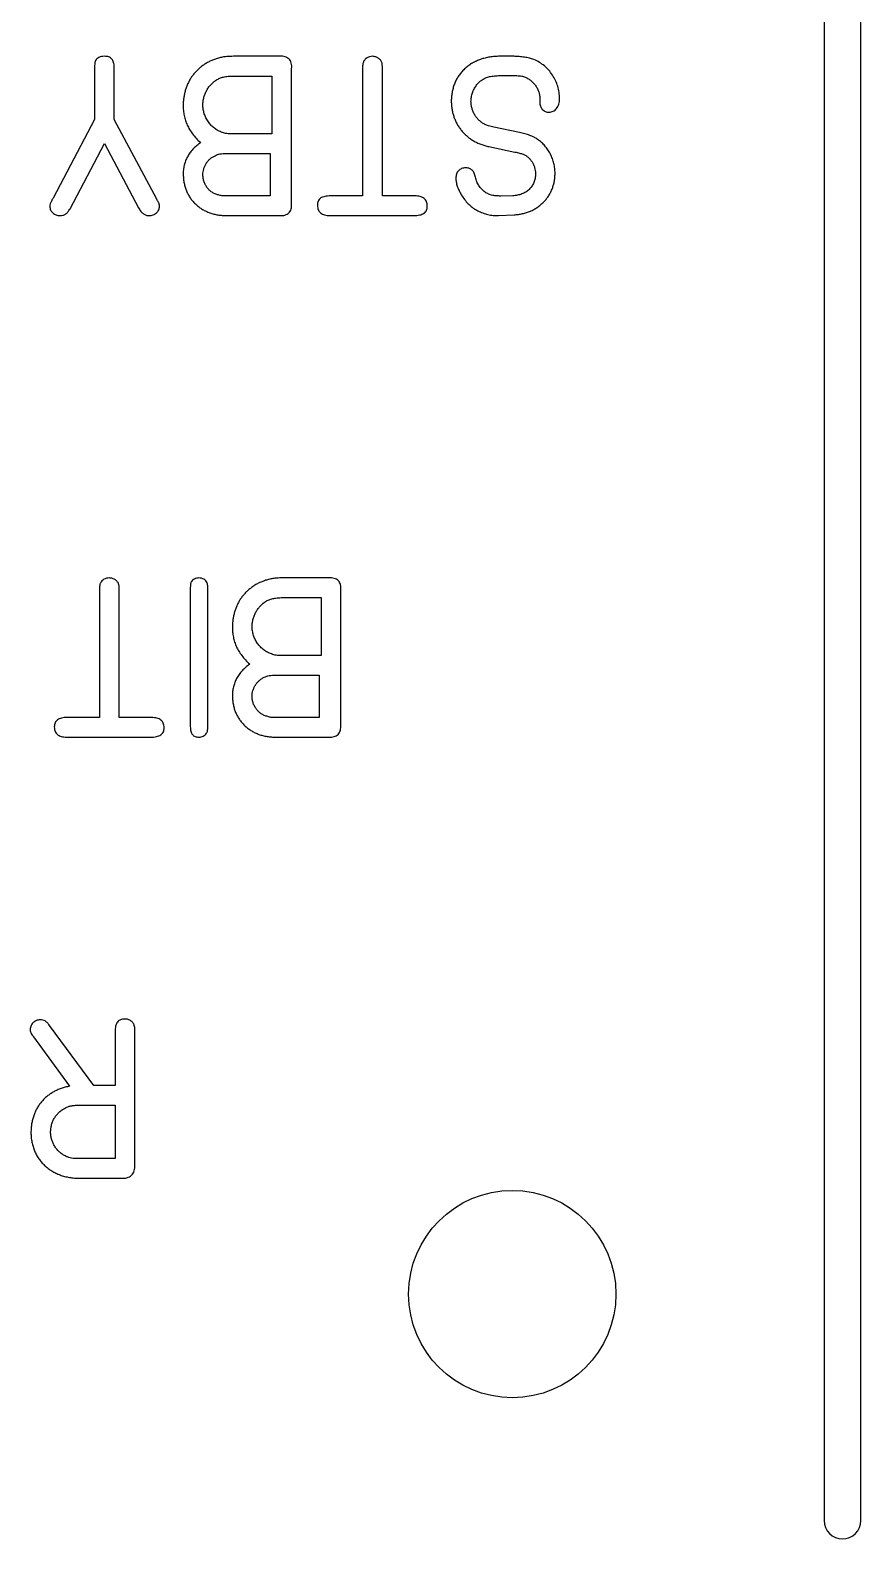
# Model space of a CAD drawing. Header units: inches. Extents: x -2.21 to 2.21, y -8.03 to -0.48.
# Drawn here: x -0.904 to -0.225, y -5.5 to -4.267 of the extents above; entities that cross this region are included whole.
import ezdxf

# ---------------------------------------------------------------- set-up
doc = ezdxf.new("R2010")
doc.units = ezdxf.units.IN
doc.header["$MEASUREMENT"] = 0

msp = doc.modelspace()

# ---------------------------------------------------------------- linework, layer by layer
at = {"color": 1, "linetype": 'Continuous', "lineweight": 25}
for p, q in [((-0.2252, -5.485), (-0.2252, -3.8627)), ((-0.2552, -3.8927), (-0.2552, -5.485)), ((-0.7005, -4.2885), (-0.7366, -4.2885)), ((-0.5086, -4.2885), (-0.5213, -4.2885)), ((-0.8513, -4.2982), (-0.8513, -4.3401)), ((-0.8352, -4.3401), (-0.8352, -4.2976)), ((-0.6903, -4.4088), (-0.6903, -4.2988)), ((-0.6323, -4.2984), (-0.6323, -4.4026)), ((-0.6162, -4.4026), (-0.6162, -4.2994)), ((-0.7364, -4.3046), (-0.7065, -4.3046)), ((-0.7065, -4.3046), (-0.7065, -4.3519)), ((-0.5205, -4.3042), (-0.5088, -4.3042)), ((-0.4876, -4.3244), (-0.4876, -4.3259)), ((-0.8513, -4.3401), (-0.8851, -4.4044)), ((-0.8004, -4.4052), (-0.8352, -4.3401)), ((-0.7065, -4.3519), (-0.7382, -4.3519)), ((-0.5041, -4.3508), (-0.5251, -4.3463)), ((-0.8714, -4.4131), (-0.8432, -4.3598)), ((-0.8432, -4.3598), (-0.8153, -4.4123)), ((-0.5291, -4.3623), (-0.508, -4.3667)), ((-0.7429, -4.3679), (-0.7079, -4.3679)), ((-0.7079, -4.3679), (-0.7079, -4.4026)), ((-0.8851, -4.4044), (-0.8855, -4.405)), ((-0.8001, -4.406), (-0.8004, -4.4052)), ((-0.7079, -4.4026), (-0.7425, -4.4026)), ((-0.6323, -4.4026), (-0.6585, -4.4026)), ((-0.5898, -4.4026), (-0.6162, -4.4026)), ((-0.5194, -4.4027), (-0.5204, -4.4027)), ((-0.5097, -4.4025), (-0.5194, -4.4027)), ((-0.7443, -4.4186), (-0.7003, -4.4186)), ((-0.6591, -4.4186), (-0.5908, -4.4186)), ((-0.5224, -4.4186), (-0.5212, -4.4186)), ((-0.5212, -4.4186), (-0.5086, -4.418)), ((-0.6603, -4.7148), (-0.6964, -4.7148)), ((-0.8473, -4.7247), (-0.8473, -4.8288)), ((-0.8312, -4.8288), (-0.8312, -4.7256)), ((-0.7731, -4.7237), (-0.7731, -4.8361)), ((-0.7588, -4.8356), (-0.7588, -4.7237)), ((-0.6962, -4.7308), (-0.6663, -4.7308)), ((-0.6663, -4.7308), (-0.6663, -4.7781)), ((-0.6501, -4.835), (-0.6501, -4.725)), ((-0.6663, -4.7781), (-0.698, -4.7781)), ((-0.7027, -4.7942), (-0.6677, -4.7942)), ((-0.6677, -4.7942), (-0.6677, -4.8288)), ((-0.8473, -4.8288), (-0.8735, -4.8288)), ((-0.8048, -4.8288), (-0.8312, -4.8288)), ((-0.6677, -4.8288), (-0.7023, -4.8288)), ((-0.8741, -4.8449), (-0.8058, -4.8449)), ((-0.7041, -4.8449), (-0.6601, -4.8449)), ((-0.9011, -5.0899), (-0.8718, -5.1301)), ((-0.8519, -5.1296), (-0.8882, -5.0804)), ((-0.8346, -5.0858), (-0.8346, -5.1296)), ((-0.8185, -5.1941), (-0.8185, -5.0866)), ((-0.8346, -5.1296), (-0.8519, -5.1296)), ((-0.8626, -5.1456), (-0.8346, -5.1456)), ((-0.8346, -5.1456), (-0.8346, -5.1893)), ((-0.8346, -5.1893), (-0.864, -5.1893)), ((-0.8634, -5.2054), (-0.8303, -5.2054))]:
    msp.add_line(p, q, dxfattribs=at)
msp.add_circle((-0.51, -5.3), 0.0847, dxfattribs=at)
msp.add_arc((-0.2402, -5.485), 0.015, 180, 360, dxfattribs=at)
for points, knots in [([(-0.8434, -4.2885), (-0.8442, -4.2885), (-0.8457, -4.2886), (-0.8477, -4.2893), (-0.8495, -4.2904), (-0.8502, -4.2914), (-0.8505, -4.2919)], [0, 0, 0, 0, 0.276767, 0.542926, 0.783923, 1, 1, 1, 1]), ([(-0.8352, -4.2976), (-0.8353, -4.2969), (-0.8353, -4.2955), (-0.8357, -4.2936), (-0.8363, -4.292), (-0.8372, -4.2907), (-0.8384, -4.2896), (-0.8398, -4.2889), (-0.8415, -4.2885), (-0.8427, -4.2885), (-0.8434, -4.2885)], [0, 0, 0, 0, 0.153424, 0.290884, 0.413585, 0.524476, 0.631217, 0.743482, 0.863306, 1, 1, 1, 1]), ([(-0.7366, -4.2885), (-0.7375, -4.2885), (-0.7391, -4.2885), (-0.7413, -4.2886), (-0.7433, -4.2887), (-0.7457, -4.2889), (-0.7485, -4.2895), (-0.7507, -4.2901), (-0.7519, -4.2905)], [0, 0, 0, 0, 0.163341, 0.308003, 0.438296, 0.552322, 0.769922, 1, 1, 1, 1]), ([(-0.6903, -4.2988), (-0.6903, -4.2979), (-0.6902, -4.2963), (-0.6905, -4.2941), (-0.6912, -4.2922), (-0.6923, -4.2907), (-0.6938, -4.2896), (-0.6957, -4.2888), (-0.698, -4.2884), (-0.6996, -4.2885), (-0.7005, -4.2885)], [0, 0, 0, 0, 0.1475828, 0.2773776, 0.3903832, 0.4963091, 0.6032137, 0.7183534, 0.8486889, 1, 1, 1, 1]), ([(-0.6242, -4.2885), (-0.625, -4.2886), (-0.6265, -4.2887), (-0.6286, -4.2895), (-0.6303, -4.2909), (-0.6311, -4.2921), (-0.6315, -4.2927)], [0, 0, 0, 0, 0.2719151, 0.5139004, 0.7515035, 1, 1, 1, 1]), ([(-0.6164, -4.2941), (-0.6165, -4.2937), (-0.6168, -4.2929), (-0.6174, -4.2919), (-0.6182, -4.2909), (-0.6196, -4.2899), (-0.6216, -4.2888), (-0.6233, -4.2886), (-0.6242, -4.2885)], [0, 0, 0, 0, 0.120094, 0.238507, 0.357556, 0.48472, 0.738153, 1, 1, 1, 1]), ([(-0.5213, -4.2885), (-0.5227, -4.2886), (-0.5254, -4.2887), (-0.5294, -4.2892), (-0.5332, -4.2901), (-0.5368, -4.2912), (-0.5402, -4.2927), (-0.5434, -4.2944), (-0.5463, -4.2965), (-0.5491, -4.2988), (-0.5515, -4.3014), (-0.5537, -4.3042), (-0.5556, -4.3072), (-0.5571, -4.3104), (-0.5583, -4.3138), (-0.5591, -4.3174), (-0.5597, -4.3212), (-0.5598, -4.3238), (-0.5599, -4.3252)], [0, 0, 0, 0, 0.0706044, 0.1381882, 0.2029538, 0.2657505, 0.3274398, 0.3880217, 0.4481081, 0.5087515, 0.5692272, 0.6281379, 0.6872035, 0.7460625, 0.806456, 0.8685554, 0.9329138, 1, 1, 1, 1]), ([(-0.4923, -4.2911), (-0.4936, -4.2907), (-0.4961, -4.2899), (-0.5001, -4.2892), (-0.5043, -4.2887), (-0.5072, -4.2886), (-0.5086, -4.2885)], [0, 0, 0, 0, 0.229739, 0.479189, 0.739516, 1, 1, 1, 1]), ([(-0.8505, -4.2919), (-0.8507, -4.2923), (-0.851, -4.293), (-0.8512, -4.2943), (-0.8513, -4.2961), (-0.8513, -4.2975), (-0.8513, -4.2982)], [0, 0, 0, 0, 0.172559, 0.37017, 0.630369, 1, 1, 1, 1]), ([(-0.7519, -4.2905), (-0.7529, -4.2908), (-0.7549, -4.2915), (-0.7578, -4.2929), (-0.7605, -4.2944), (-0.763, -4.2961), (-0.7654, -4.2979), (-0.7676, -4.3), (-0.7697, -4.3023), (-0.7716, -4.3047), (-0.7733, -4.3072), (-0.7747, -4.3099), (-0.776, -4.3128), (-0.777, -4.3157), (-0.7778, -4.3187), (-0.7784, -4.3218), (-0.7788, -4.325), (-0.7789, -4.3272), (-0.7789, -4.3283)], [0, 0, 0, 0, 0.064828, 0.127812, 0.190044, 0.25143, 0.312055, 0.372684, 0.433344, 0.495213, 0.557072, 0.618533, 0.680016, 0.741937, 0.804304, 0.867858, 0.932974, 1, 1, 1, 1]), ([(-0.6315, -4.2927), (-0.6316, -4.293), (-0.6319, -4.2937), (-0.6322, -4.2949), (-0.6323, -4.2965), (-0.6323, -4.2977), (-0.6323, -4.2984)], [0, 0, 0, 0, 0.1807637, 0.3698303, 0.622332, 1, 1, 1, 1]), ([(-0.6162, -4.2994), (-0.6162, -4.2987), (-0.6162, -4.2976), (-0.6162, -4.2961), (-0.6163, -4.295), (-0.6164, -4.2944), (-0.6164, -4.2941)], [0, 0, 0, 0, 0.398255, 0.647892, 0.828751, 1, 1, 1, 1]), ([(-0.4714, -4.323), (-0.4715, -4.3213), (-0.4717, -4.3179), (-0.4728, -4.3129), (-0.4746, -4.3082), (-0.4771, -4.3038), (-0.4802, -4.2997), (-0.4837, -4.2962), (-0.4878, -4.2933), (-0.4908, -4.2918), (-0.4923, -4.2911)], [0, 0, 0, 0, 0.12788, 0.252067, 0.376651, 0.502685, 0.628173, 0.751968, 0.8744, 1, 1, 1, 1]), ([(-0.7628, -4.3281), (-0.7628, -4.3271), (-0.7627, -4.325), (-0.762, -4.3219), (-0.761, -4.319), (-0.7597, -4.3162), (-0.758, -4.3135), (-0.7559, -4.3112), (-0.7537, -4.3091), (-0.752, -4.308), (-0.7511, -4.3074)], [0, 0, 0, 0, 0.126611, 0.252005, 0.375768, 0.502461, 0.628376, 0.75264, 0.875014, 1, 1, 1, 1]), ([(-0.7511, -4.3074), (-0.7502, -4.3069), (-0.7483, -4.306), (-0.7456, -4.3053), (-0.7432, -4.3049), (-0.7412, -4.3047), (-0.7389, -4.3046), (-0.7373, -4.3046), (-0.7364, -4.3046)], [0, 0, 0, 0, 0.207036, 0.424632, 0.544072, 0.681385, 0.831472, 1, 1, 1, 1]), ([(-0.5438, -4.3253), (-0.5437, -4.3242), (-0.5436, -4.3218), (-0.5427, -4.3184), (-0.5413, -4.3152), (-0.5395, -4.3123), (-0.5373, -4.3097), (-0.5347, -4.3076), (-0.5318, -4.306), (-0.5297, -4.3054), (-0.5286, -4.305)], [0, 0, 0, 0, 0.131497, 0.258747, 0.384388, 0.511803, 0.637684, 0.75954, 0.878109, 1, 1, 1, 1]), ([(-0.5286, -4.305), (-0.528, -4.3049), (-0.5267, -4.3047), (-0.5246, -4.3045), (-0.5225, -4.3043), (-0.5211, -4.3043), (-0.5205, -4.3042)], [0, 0, 0, 0, 0.216083, 0.493079, 0.776246, 1, 1, 1, 1]), ([(-0.5088, -4.3042), (-0.508, -4.3042), (-0.5064, -4.3043), (-0.5043, -4.3044), (-0.5024, -4.3046), (-0.5013, -4.3049), (-0.5008, -4.305)], [0, 0, 0, 0, 0.302265, 0.570256, 0.801146, 1, 1, 1, 1]), ([(-0.5008, -4.305), (-0.4999, -4.3054), (-0.4981, -4.3061), (-0.4956, -4.3076), (-0.4933, -4.3095), (-0.4914, -4.3118), (-0.4897, -4.3143), (-0.4885, -4.317), (-0.4877, -4.3198), (-0.4875, -4.3217), (-0.4874, -4.3226)], [0, 0, 0, 0, 0.123908, 0.246826, 0.372594, 0.502558, 0.632404, 0.757126, 0.878614, 1, 1, 1, 1]), ([(-0.5599, -4.3252), (-0.5598, -4.3263), (-0.5597, -4.3286), (-0.5593, -4.3319), (-0.5586, -4.3351), (-0.5577, -4.3382), (-0.5565, -4.3412), (-0.5551, -4.344), (-0.5534, -4.3467), (-0.5515, -4.3493), (-0.5493, -4.3516), (-0.547, -4.3538), (-0.5445, -4.3558), (-0.5418, -4.3575), (-0.5389, -4.3591), (-0.5358, -4.3604), (-0.5325, -4.3615), (-0.5303, -4.3621), (-0.5291, -4.3623)], [0, 0, 0, 0, 0.065996, 0.130264, 0.19268, 0.253539, 0.314139, 0.374546, 0.435255, 0.496201, 0.557405, 0.618181, 0.679026, 0.740771, 0.803128, 0.866766, 0.932376, 1, 1, 1, 1]), ([(-0.5325, -4.3441), (-0.5333, -4.3437), (-0.535, -4.3427), (-0.5371, -4.3409), (-0.5391, -4.3388), (-0.5407, -4.3365), (-0.542, -4.3339), (-0.543, -4.3311), (-0.5436, -4.3283), (-0.5437, -4.3263), (-0.5438, -4.3253)], [0, 0, 0, 0, 0.122601, 0.24406, 0.366809, 0.493107, 0.620218, 0.74594, 0.871662, 1, 1, 1, 1]), ([(-0.4874, -4.3226), (-0.4875, -4.3228), (-0.4875, -4.3234), (-0.4876, -4.324), (-0.4876, -4.3244)], [0, 0, 0, 0, 0.320649, 1, 1, 1, 1]), ([(-0.4876, -4.3259), (-0.4876, -4.3265), (-0.4875, -4.3276), (-0.4871, -4.3292), (-0.4865, -4.3306), (-0.4855, -4.3319), (-0.4844, -4.3328), (-0.4831, -4.3336), (-0.4816, -4.3341), (-0.4806, -4.3341), (-0.4801, -4.3342)], [0, 0, 0, 0, 0.139958, 0.26675, 0.392807, 0.516004, 0.636808, 0.754931, 0.874251, 1, 1, 1, 1]), ([(-0.4801, -4.3342), (-0.4795, -4.3341), (-0.4782, -4.334), (-0.4765, -4.3334), (-0.475, -4.3325), (-0.4737, -4.3311), (-0.4727, -4.3294), (-0.4719, -4.3275), (-0.4715, -4.3254), (-0.4714, -4.3238), (-0.4714, -4.323)], [0, 0, 0, 0, 0.118909, 0.232606, 0.342759, 0.45914, 0.581235, 0.710433, 0.847594, 1, 1, 1, 1]), ([(-0.7789, -4.3283), (-0.7789, -4.3298), (-0.7788, -4.3327), (-0.7782, -4.3369), (-0.7772, -4.3409), (-0.7757, -4.3447), (-0.7737, -4.3484), (-0.7712, -4.352), (-0.7682, -4.3556), (-0.766, -4.3579), (-0.7648, -4.3591)], [0, 0, 0, 0, 0.1265244, 0.2477897, 0.3657296, 0.4814658, 0.5989342, 0.7243663, 0.8572932, 1, 1, 1, 1]), ([(-0.747, -4.3507), (-0.7482, -4.3503), (-0.7504, -4.3494), (-0.7534, -4.3473), (-0.7562, -4.345), (-0.7584, -4.3421), (-0.7604, -4.3389), (-0.7617, -4.3355), (-0.7627, -4.3319), (-0.7628, -4.3294), (-0.7628, -4.3281)], [0, 0, 0, 0, 0.124076, 0.246154, 0.368552, 0.494871, 0.622164, 0.74691, 0.872152, 1, 1, 1, 1]), ([(-0.7382, -4.3519), (-0.7392, -4.3519), (-0.7408, -4.3519), (-0.7432, -4.3517), (-0.7452, -4.3514), (-0.7464, -4.3509), (-0.747, -4.3507)], [0, 0, 0, 0, 0.321599, 0.565274, 0.777508, 1, 1, 1, 1]), ([(-0.5251, -4.3463), (-0.5259, -4.3461), (-0.5273, -4.3459), (-0.5293, -4.3453), (-0.531, -4.3448), (-0.532, -4.3443), (-0.5325, -4.3441)], [0, 0, 0, 0, 0.3044445, 0.5703933, 0.8011565, 1, 1, 1, 1]), ([(-0.4893, -4.3564), (-0.4903, -4.3558), (-0.4923, -4.3545), (-0.4958, -4.353), (-0.4998, -4.3517), (-0.5026, -4.3511), (-0.5041, -4.3508)], [0, 0, 0, 0, 0.215334, 0.452248, 0.712242, 1, 1, 1, 1]), ([(-0.7648, -4.3591), (-0.7659, -4.3599), (-0.7681, -4.3616), (-0.7711, -4.3644), (-0.7735, -4.3674), (-0.7755, -4.3706), (-0.7771, -4.374), (-0.7782, -4.3776), (-0.7788, -4.3814), (-0.7789, -4.384), (-0.7789, -4.3854)], [0, 0, 0, 0, 0.135811, 0.265483, 0.389379, 0.51051, 0.62995, 0.749404, 0.87281, 1, 1, 1, 1]), ([(-0.475, -4.3842), (-0.4751, -4.3828), (-0.4752, -4.3801), (-0.4759, -4.376), (-0.4772, -4.3721), (-0.4788, -4.3683), (-0.4809, -4.3648), (-0.4834, -4.3616), (-0.4861, -4.3587), (-0.4883, -4.3572), (-0.4893, -4.3564)], [0, 0, 0, 0, 0.127451, 0.254033, 0.379918, 0.507431, 0.633941, 0.756921, 0.878241, 1, 1, 1, 1]), ([(-0.7628, -4.3854), (-0.7628, -4.3845), (-0.7627, -4.3829), (-0.7622, -4.3805), (-0.7613, -4.3782), (-0.7602, -4.3761), (-0.7588, -4.3741), (-0.757, -4.3723), (-0.7551, -4.3708), (-0.7536, -4.3701), (-0.7529, -4.3697)], [0, 0, 0, 0, 0.127242, 0.25258, 0.374484, 0.499056, 0.623995, 0.747426, 0.872065, 1, 1, 1, 1]), ([(-0.7529, -4.3697), (-0.7522, -4.3694), (-0.751, -4.3687), (-0.7487, -4.3682), (-0.746, -4.368), (-0.744, -4.368), (-0.7429, -4.3679)], [0, 0, 0, 0, 0.205295, 0.418341, 0.673958, 1, 1, 1, 1]), ([(-0.508, -4.3667), (-0.5073, -4.3668), (-0.506, -4.3671), (-0.5041, -4.3675), (-0.5026, -4.368), (-0.5016, -4.3683), (-0.5012, -4.3685)], [0, 0, 0, 0, 0.300763, 0.571801, 0.80118, 1, 1, 1, 1]), ([(-0.5012, -4.3685), (-0.5004, -4.3688), (-0.499, -4.3695), (-0.497, -4.371), (-0.4953, -4.3728), (-0.4938, -4.3748), (-0.4926, -4.377), (-0.4917, -4.3794), (-0.4912, -4.3819), (-0.4911, -4.3837), (-0.4911, -4.3846)], [0, 0, 0, 0, 0.122761, 0.242376, 0.363774, 0.488756, 0.614663, 0.740663, 0.867354, 1, 1, 1, 1]), ([(-0.7789, -4.3854), (-0.7788, -4.3865), (-0.7787, -4.3888), (-0.7782, -4.3922), (-0.7774, -4.3954), (-0.7763, -4.3985), (-0.7749, -4.4014), (-0.7733, -4.4041), (-0.7713, -4.4067), (-0.769, -4.4091), (-0.7666, -4.4113), (-0.7639, -4.4132), (-0.761, -4.4148), (-0.758, -4.4161), (-0.7548, -4.4172), (-0.7515, -4.418), (-0.7479, -4.4185), (-0.7455, -4.4186), (-0.7443, -4.4186)], [0, 0, 0, 0, 0.065669, 0.129274, 0.190799, 0.251483, 0.311286, 0.370836, 0.43077, 0.492458, 0.554255, 0.61526, 0.676091, 0.738068, 0.800405, 0.864498, 0.931167, 1, 1, 1, 1]), ([(-0.7494, -4.402), (-0.7503, -4.4017), (-0.7522, -4.4013), (-0.7548, -4.4), (-0.7571, -4.3983), (-0.7591, -4.3962), (-0.7607, -4.3938), (-0.7619, -4.3912), (-0.7626, -4.3883), (-0.7628, -4.3864), (-0.7628, -4.3854)], [0, 0, 0, 0, 0.127628, 0.251729, 0.373245, 0.498611, 0.62372, 0.74624, 0.871062, 1, 1, 1, 1]), ([(-0.5482, -4.3797), (-0.5487, -4.3797), (-0.5498, -4.3798), (-0.5514, -4.3802), (-0.5528, -4.381), (-0.554, -4.382), (-0.555, -4.3832), (-0.5556, -4.3847), (-0.5561, -4.3864), (-0.5561, -4.3875), (-0.5562, -4.3881)], [0, 0, 0, 0, 0.13088, 0.253124, 0.37161, 0.491676, 0.612369, 0.734709, 0.86264, 1, 1, 1, 1]), ([(-0.5562, -4.3881), (-0.5561, -4.3891), (-0.556, -4.3913), (-0.555, -4.3947), (-0.5536, -4.3983), (-0.5523, -4.4005), (-0.5517, -4.4017)], [0, 0, 0, 0, 0.212563, 0.459524, 0.724953, 1, 1, 1, 1]), ([(-0.5403, -4.3863), (-0.5405, -4.3858), (-0.5409, -4.3847), (-0.5415, -4.3833), (-0.5423, -4.3821), (-0.5433, -4.3811), (-0.5443, -4.3804), (-0.5455, -4.3799), (-0.5468, -4.3796), (-0.5477, -4.3796), (-0.5482, -4.3797)], [0, 0, 0, 0, 0.154021, 0.293256, 0.417897, 0.536847, 0.646879, 0.75929, 0.876961, 1, 1, 1, 1]), ([(-0.5204, -4.4027), (-0.5217, -4.4026), (-0.5242, -4.4026), (-0.5277, -4.4017), (-0.5309, -4.4005), (-0.5336, -4.3986), (-0.5359, -4.3963), (-0.5379, -4.3934), (-0.5394, -4.3901), (-0.54, -4.3876), (-0.5403, -4.3863)], [0, 0, 0, 0, 0.137472, 0.263661, 0.381625, 0.49621, 0.6108, 0.730945, 0.859432, 1, 1, 1, 1]), ([(-0.4911, -4.3846), (-0.4911, -4.3858), (-0.4913, -4.3882), (-0.4923, -4.3916), (-0.4939, -4.3947), (-0.4962, -4.3973), (-0.4989, -4.3995), (-0.5022, -4.4011), (-0.5058, -4.4021), (-0.5083, -4.4024), (-0.5097, -4.4025)], [0, 0, 0, 0, 0.129639, 0.250847, 0.369368, 0.488786, 0.609364, 0.731798, 0.861119, 1, 1, 1, 1]), ([(-0.5086, -4.418), (-0.5074, -4.4179), (-0.505, -4.4177), (-0.5016, -4.4171), (-0.4983, -4.4162), (-0.4952, -4.4151), (-0.4923, -4.4137), (-0.4896, -4.412), (-0.4869, -4.41), (-0.4846, -4.4078), (-0.4824, -4.4054), (-0.4805, -4.4029), (-0.4789, -4.4001), (-0.4775, -4.3972), (-0.4765, -4.3942), (-0.4756, -4.391), (-0.4752, -4.3877), (-0.4751, -4.3854), (-0.475, -4.3842)], [0, 0, 0, 0, 0.067838, 0.13373, 0.198063, 0.260458, 0.32157, 0.38268, 0.443546, 0.505356, 0.566806, 0.627352, 0.687171, 0.747569, 0.808229, 0.870084, 0.933959, 1, 1, 1, 1]), ([(-0.8865, -4.4068), (-0.8869, -4.4075), (-0.8877, -4.4088), (-0.8878, -4.4104), (-0.8879, -4.4111)], [0, 0, 0, 0, 0.535062, 1, 1, 1, 1]), ([(-0.8879, -4.4111), (-0.8878, -4.4116), (-0.8877, -4.4127), (-0.8873, -4.4141), (-0.8865, -4.4154), (-0.8855, -4.4165), (-0.8842, -4.4174), (-0.8828, -4.4181), (-0.8812, -4.4185), (-0.8801, -4.4186), (-0.8795, -4.4186)], [0, 0, 0, 0, 0.127333, 0.24578, 0.364184, 0.483935, 0.60852, 0.733655, 0.861705, 1, 1, 1, 1]), ([(-0.8855, -4.405), (-0.8858, -4.4054), (-0.8861, -4.4059), (-0.8864, -4.4066), (-0.8865, -4.4068)], [0, 0, 0, 0, 0.678398, 1, 1, 1, 1]), ([(-0.8795, -4.4186), (-0.8787, -4.4186), (-0.8771, -4.4186), (-0.8749, -4.4175), (-0.8729, -4.4156), (-0.872, -4.414), (-0.8714, -4.4131)], [0, 0, 0, 0, 0.227283, 0.45312, 0.704069, 1, 1, 1, 1]), ([(-0.8153, -4.4123), (-0.815, -4.4128), (-0.8145, -4.4138), (-0.8135, -4.4152), (-0.8125, -4.4163), (-0.8114, -4.4172), (-0.8103, -4.4179), (-0.8091, -4.4184), (-0.8079, -4.4187), (-0.8071, -4.4186), (-0.8067, -4.4186)], [0, 0, 0, 0, 0.160579, 0.30525, 0.439462, 0.561463, 0.675669, 0.783113, 0.890237, 1, 1, 1, 1]), ([(-0.8067, -4.4186), (-0.8061, -4.4186), (-0.805, -4.4185), (-0.8035, -4.4181), (-0.802, -4.4174), (-0.8008, -4.4164), (-0.7997, -4.4153), (-0.7989, -4.414), (-0.7984, -4.4125), (-0.7983, -4.4114), (-0.7983, -4.4109)], [0, 0, 0, 0, 0.132806, 0.2604714, 0.3826573, 0.5089602, 0.6326351, 0.7532304, 0.8736177, 1, 1, 1, 1]), ([(-0.7983, -4.4109), (-0.7983, -4.4106), (-0.7983, -4.41), (-0.7985, -4.4092), (-0.7988, -4.4085), (-0.7991, -4.4079), (-0.7995, -4.407), (-0.7999, -4.4063), (-0.8001, -4.406)], [0, 0, 0, 0, 0.185899, 0.344288, 0.441897, 0.582064, 0.772012, 1, 1, 1, 1]), ([(-0.7425, -4.4026), (-0.7433, -4.4026), (-0.7447, -4.4026), (-0.7465, -4.4025), (-0.748, -4.4024), (-0.7489, -4.4021), (-0.7494, -4.402)], [0, 0, 0, 0, 0.342697, 0.592108, 0.793843, 1, 1, 1, 1]), ([(-0.7003, -4.4186), (-0.6995, -4.4186), (-0.6979, -4.4187), (-0.6958, -4.4183), (-0.694, -4.4175), (-0.6925, -4.4165), (-0.6914, -4.415), (-0.6907, -4.4132), (-0.6903, -4.4111), (-0.6903, -4.4096), (-0.6903, -4.4088)], [0, 0, 0, 0, 0.146872, 0.27678, 0.392748, 0.50004, 0.608367, 0.723433, 0.853342, 1, 1, 1, 1]), ([(-0.6585, -4.4026), (-0.6593, -4.4026), (-0.6609, -4.4026), (-0.6631, -4.4029), (-0.665, -4.4035), (-0.6666, -4.4044), (-0.6678, -4.4055), (-0.6687, -4.4069), (-0.6691, -4.4085), (-0.6692, -4.4097), (-0.6692, -4.4103)], [0, 0, 0, 0, 0.167971, 0.315478, 0.443154, 0.558617, 0.664384, 0.768603, 0.877991, 1, 1, 1, 1]), ([(-0.6692, -4.4103), (-0.6692, -4.411), (-0.6691, -4.4122), (-0.6686, -4.4139), (-0.6678, -4.4154), (-0.6667, -4.4166), (-0.6652, -4.4175), (-0.6634, -4.4182), (-0.6613, -4.4186), (-0.6598, -4.4186), (-0.6591, -4.4186)], [0, 0, 0, 0, 0.131132, 0.247224, 0.358152, 0.465143, 0.578981, 0.702243, 0.842783, 1, 1, 1, 1]), ([(-0.5908, -4.4186), (-0.5899, -4.4186), (-0.5882, -4.4186), (-0.5858, -4.4182), (-0.5839, -4.4177), (-0.5822, -4.4169), (-0.5809, -4.4157), (-0.58, -4.4143), (-0.5795, -4.4127), (-0.5795, -4.4115), (-0.5795, -4.4109)], [0, 0, 0, 0, 0.172501, 0.322512, 0.454558, 0.568503, 0.674738, 0.776467, 0.882209, 1, 1, 1, 1]), ([(-0.5795, -4.4109), (-0.5795, -4.4103), (-0.5795, -4.409), (-0.5801, -4.4073), (-0.5809, -4.4058), (-0.5821, -4.4046), (-0.5835, -4.4037), (-0.5854, -4.403), (-0.5875, -4.4026), (-0.589, -4.4026), (-0.5898, -4.4026)], [0, 0, 0, 0, 0.129333, 0.24452, 0.353163, 0.460124, 0.575129, 0.700367, 0.841001, 1, 1, 1, 1]), ([(-0.5517, -4.4017), (-0.5508, -4.403), (-0.5492, -4.4056), (-0.5462, -4.409), (-0.5428, -4.4119), (-0.5391, -4.4143), (-0.5352, -4.4162), (-0.531, -4.4176), (-0.5267, -4.4185), (-0.5238, -4.4186), (-0.5224, -4.4186)], [0, 0, 0, 0, 0.131016, 0.257648, 0.382104, 0.507144, 0.631334, 0.753208, 0.875268, 1, 1, 1, 1]), ([(-0.8465, -4.7189), (-0.8467, -4.7193), (-0.8469, -4.7199), (-0.8472, -4.7211), (-0.8473, -4.7227), (-0.8473, -4.7239), (-0.8473, -4.7247)], [0, 0, 0, 0, 0.180764, 0.36983, 0.622332, 1, 1, 1, 1]), ([(-0.8393, -4.7148), (-0.8401, -4.7148), (-0.8416, -4.7149), (-0.8437, -4.7158), (-0.8454, -4.7171), (-0.8462, -4.7183), (-0.8465, -4.7189)], [0, 0, 0, 0, 0.2719151, 0.5139004, 0.7515035, 1, 1, 1, 1]), ([(-0.8314, -4.7203), (-0.8316, -4.7199), (-0.8318, -4.7191), (-0.8325, -4.7181), (-0.8333, -4.7171), (-0.8346, -4.7161), (-0.8366, -4.715), (-0.8384, -4.7148), (-0.8393, -4.7148)], [0, 0, 0, 0, 0.120094, 0.238507, 0.357556, 0.48472, 0.738153, 1, 1, 1, 1]), ([(-0.8312, -4.7256), (-0.8312, -4.7249), (-0.8312, -4.7238), (-0.8313, -4.7223), (-0.8313, -4.7212), (-0.8314, -4.7206), (-0.8314, -4.7203)], [0, 0, 0, 0, 0.398255, 0.647892, 0.828751, 1, 1, 1, 1]), ([(-0.7723, -4.718), (-0.7725, -4.7183), (-0.7727, -4.719), (-0.773, -4.7203), (-0.7731, -4.7218), (-0.7731, -4.723), (-0.7731, -4.7237)], [0, 0, 0, 0, 0.195782, 0.389856, 0.639234, 1, 1, 1, 1]), ([(-0.7661, -4.7148), (-0.7667, -4.7148), (-0.7679, -4.7149), (-0.7697, -4.7156), (-0.7713, -4.7166), (-0.772, -4.7175), (-0.7723, -4.718)], [0, 0, 0, 0, 0.254027, 0.515009, 0.769478, 1, 1, 1, 1]), ([(-0.7594, -4.7187), (-0.7597, -4.7182), (-0.7604, -4.717), (-0.762, -4.7158), (-0.7639, -4.7149), (-0.7654, -4.7148), (-0.7661, -4.7148)], [0, 0, 0, 0, 0.232738, 0.4796882, 0.7405836, 1, 1, 1, 1]), ([(-0.7588, -4.7237), (-0.7588, -4.723), (-0.7589, -4.7219), (-0.7589, -4.7205), (-0.7591, -4.7195), (-0.7593, -4.719), (-0.7594, -4.7187)], [0, 0, 0, 0, 0.403005, 0.651878, 0.824747, 1, 1, 1, 1]), ([(-0.7117, -4.7167), (-0.7127, -4.7171), (-0.7147, -4.7178), (-0.7176, -4.7191), (-0.7203, -4.7206), (-0.7228, -4.7223), (-0.7252, -4.7242), (-0.7274, -4.7262), (-0.7295, -4.7285), (-0.7314, -4.7309), (-0.7331, -4.7335), (-0.7345, -4.7362), (-0.7358, -4.739), (-0.7368, -4.7419), (-0.7376, -4.7449), (-0.7382, -4.748), (-0.7386, -4.7513), (-0.7387, -4.7535), (-0.7387, -4.7546)], [0, 0, 0, 0, 0.064828, 0.127812, 0.190044, 0.25143, 0.312055, 0.372684, 0.433344, 0.495213, 0.557072, 0.618533, 0.680016, 0.741937, 0.804304, 0.867858, 0.932974, 1, 1, 1, 1]), ([(-0.6964, -4.7148), (-0.6973, -4.7148), (-0.6989, -4.7148), (-0.7011, -4.7148), (-0.7031, -4.715), (-0.7055, -4.7152), (-0.7083, -4.7157), (-0.7105, -4.7164), (-0.7117, -4.7167)], [0, 0, 0, 0, 0.163341, 0.308003, 0.438296, 0.552322, 0.769922, 1, 1, 1, 1]), ([(-0.6501, -4.725), (-0.65, -4.7242), (-0.65, -4.7226), (-0.6503, -4.7203), (-0.651, -4.7185), (-0.6521, -4.7169), (-0.6536, -4.7158), (-0.6555, -4.7151), (-0.6578, -4.7147), (-0.6594, -4.7147), (-0.6603, -4.7148)], [0, 0, 0, 0, 0.1475828, 0.2773776, 0.3903832, 0.4963091, 0.6032137, 0.7183534, 0.8486889, 1, 1, 1, 1]), ([(-0.7226, -4.7544), (-0.7226, -4.7533), (-0.7225, -4.7512), (-0.7218, -4.7482), (-0.7208, -4.7452), (-0.7194, -4.7424), (-0.7178, -4.7398), (-0.7157, -4.7374), (-0.7135, -4.7353), (-0.7118, -4.7342), (-0.7109, -4.7336)], [0, 0, 0, 0, 0.126611, 0.252005, 0.375768, 0.502461, 0.628376, 0.75264, 0.875014, 1, 1, 1, 1]), ([(-0.7109, -4.7336), (-0.71, -4.7332), (-0.708, -4.7322), (-0.7054, -4.7315), (-0.703, -4.7312), (-0.701, -4.731), (-0.6987, -4.7308), (-0.6971, -4.7308), (-0.6962, -4.7308)], [0, 0, 0, 0, 0.207036, 0.424632, 0.544072, 0.681385, 0.831472, 1, 1, 1, 1]), ([(-0.7387, -4.7546), (-0.7387, -4.756), (-0.7386, -4.7589), (-0.738, -4.7631), (-0.737, -4.7672), (-0.7355, -4.771), (-0.7335, -4.7747), (-0.731, -4.7783), (-0.728, -4.7819), (-0.7258, -4.7841), (-0.7246, -4.7853)], [0, 0, 0, 0, 0.1265244, 0.2477897, 0.3657296, 0.4814658, 0.5989342, 0.7243663, 0.8572932, 1, 1, 1, 1]), ([(-0.7068, -4.7769), (-0.7079, -4.7765), (-0.7102, -4.7756), (-0.7132, -4.7736), (-0.7159, -4.7712), (-0.7182, -4.7683), (-0.7202, -4.7651), (-0.7215, -4.7617), (-0.7224, -4.7581), (-0.7226, -4.7556), (-0.7226, -4.7544)], [0, 0, 0, 0, 0.124076, 0.246154, 0.368552, 0.494871, 0.622164, 0.74691, 0.872152, 1, 1, 1, 1]), ([(-0.698, -4.7781), (-0.699, -4.7781), (-0.7006, -4.7781), (-0.703, -4.778), (-0.705, -4.7776), (-0.7062, -4.7771), (-0.7068, -4.7769)], [0, 0, 0, 0, 0.321599, 0.565274, 0.777508, 1, 1, 1, 1]), ([(-0.7246, -4.7853), (-0.7257, -4.7861), (-0.7279, -4.7878), (-0.7308, -4.7906), (-0.7333, -4.7936), (-0.7353, -4.7968), (-0.7369, -4.8003), (-0.7379, -4.8039), (-0.7386, -4.8077), (-0.7387, -4.8103), (-0.7387, -4.8116)], [0, 0, 0, 0, 0.135811, 0.265483, 0.389379, 0.51051, 0.62995, 0.749404, 0.87281, 1, 1, 1, 1]), ([(-0.7127, -4.7959), (-0.712, -4.7956), (-0.7107, -4.795), (-0.7085, -4.7945), (-0.7058, -4.7942), (-0.7038, -4.7942), (-0.7027, -4.7942)], [0, 0, 0, 0, 0.205295, 0.418341, 0.673958, 1, 1, 1, 1]), ([(-0.7226, -4.8116), (-0.7226, -4.8108), (-0.7225, -4.8091), (-0.722, -4.8067), (-0.7211, -4.8044), (-0.72, -4.8023), (-0.7185, -4.8003), (-0.7168, -4.7986), (-0.7149, -4.7971), (-0.7134, -4.7963), (-0.7127, -4.7959)], [0, 0, 0, 0, 0.127242, 0.25258, 0.374484, 0.499056, 0.623995, 0.747426, 0.872065, 1, 1, 1, 1]), ([(-0.7387, -4.8116), (-0.7386, -4.8128), (-0.7385, -4.8151), (-0.738, -4.8184), (-0.7372, -4.8217), (-0.7361, -4.8247), (-0.7347, -4.8276), (-0.733, -4.8304), (-0.7311, -4.8329), (-0.7288, -4.8353), (-0.7263, -4.8375), (-0.7237, -4.8394), (-0.7208, -4.841), (-0.7178, -4.8424), (-0.7146, -4.8434), (-0.7112, -4.8442), (-0.7077, -4.8447), (-0.7053, -4.8448), (-0.7041, -4.8449)], [0, 0, 0, 0, 0.065669, 0.129274, 0.190799, 0.251483, 0.311286, 0.370836, 0.43077, 0.492458, 0.554255, 0.61526, 0.676091, 0.738068, 0.800405, 0.864498, 0.931167, 1, 1, 1, 1]), ([(-0.7092, -4.8282), (-0.7101, -4.828), (-0.712, -4.8275), (-0.7146, -4.8262), (-0.7169, -4.8245), (-0.7189, -4.8224), (-0.7205, -4.82), (-0.7217, -4.8174), (-0.7224, -4.8145), (-0.7226, -4.8126), (-0.7226, -4.8116)], [0, 0, 0, 0, 0.127628, 0.251729, 0.373245, 0.498611, 0.62372, 0.74624, 0.871062, 1, 1, 1, 1]), ([(-0.8735, -4.8288), (-0.8744, -4.8288), (-0.8759, -4.8289), (-0.8782, -4.8292), (-0.8801, -4.8298), (-0.8816, -4.8306), (-0.8828, -4.8317), (-0.8837, -4.8331), (-0.8842, -4.8348), (-0.8842, -4.8359), (-0.8843, -4.8365)], [0, 0, 0, 0, 0.167971, 0.315478, 0.443154, 0.558617, 0.664384, 0.768603, 0.877991, 1, 1, 1, 1]), ([(-0.7945, -4.8371), (-0.7945, -4.8365), (-0.7946, -4.8352), (-0.7951, -4.8335), (-0.7959, -4.832), (-0.7971, -4.8308), (-0.7986, -4.8299), (-0.8004, -4.8293), (-0.8025, -4.8289), (-0.804, -4.8288), (-0.8048, -4.8288)], [0, 0, 0, 0, 0.129333, 0.24452, 0.353163, 0.460124, 0.575129, 0.700367, 0.841001, 1, 1, 1, 1]), ([(-0.7023, -4.8288), (-0.7031, -4.8288), (-0.7044, -4.8288), (-0.7063, -4.8288), (-0.7078, -4.8286), (-0.7087, -4.8284), (-0.7092, -4.8282)], [0, 0, 0, 0, 0.342697, 0.592108, 0.793843, 1, 1, 1, 1]), ([(-0.8843, -4.8365), (-0.8842, -4.8372), (-0.8842, -4.8384), (-0.8837, -4.8402), (-0.8828, -4.8416), (-0.8817, -4.8428), (-0.8802, -4.8437), (-0.8784, -4.8444), (-0.8764, -4.8448), (-0.8749, -4.8448), (-0.8741, -4.8449)], [0, 0, 0, 0, 0.131132, 0.247224, 0.358152, 0.465143, 0.578981, 0.702243, 0.842783, 1, 1, 1, 1]), ([(-0.8058, -4.8449), (-0.8049, -4.8449), (-0.8032, -4.8449), (-0.8009, -4.8445), (-0.7989, -4.8439), (-0.7972, -4.8431), (-0.796, -4.842), (-0.795, -4.8406), (-0.7946, -4.8389), (-0.7945, -4.8378), (-0.7945, -4.8371)], [0, 0, 0, 0, 0.172501, 0.322512, 0.454558, 0.568503, 0.674738, 0.776467, 0.882209, 1, 1, 1, 1]), ([(-0.7731, -4.8361), (-0.7731, -4.8368), (-0.773, -4.8381), (-0.7727, -4.84), (-0.7722, -4.8415), (-0.7714, -4.8428), (-0.7704, -4.8438), (-0.7691, -4.8444), (-0.7677, -4.8448), (-0.7666, -4.8448), (-0.7661, -4.8449)], [0, 0, 0, 0, 0.162458, 0.305977, 0.430072, 0.545023, 0.649455, 0.757993, 0.87186, 1, 1, 1, 1]), ([(-0.7661, -4.8449), (-0.7655, -4.8448), (-0.7642, -4.8447), (-0.7625, -4.8441), (-0.761, -4.8431), (-0.7602, -4.8421), (-0.7598, -4.8416)], [0, 0, 0, 0, 0.252822, 0.495908, 0.737887, 1, 1, 1, 1]), ([(-0.7598, -4.8416), (-0.7596, -4.8413), (-0.7593, -4.8407), (-0.759, -4.8394), (-0.7589, -4.8377), (-0.7588, -4.8364), (-0.7588, -4.8356)], [0, 0, 0, 0, 0.17074, 0.353681, 0.613671, 1, 1, 1, 1]), ([(-0.6601, -4.8449), (-0.6593, -4.8449), (-0.6577, -4.8449), (-0.6556, -4.8445), (-0.6538, -4.8438), (-0.6523, -4.8427), (-0.6512, -4.8412), (-0.6504, -4.8394), (-0.6501, -4.8373), (-0.6501, -4.8358), (-0.6501, -4.835)], [0, 0, 0, 0, 0.146872, 0.27678, 0.392748, 0.50004, 0.608367, 0.723433, 0.853342, 1, 1, 1, 1]), ([(-0.8957, -5.0759), (-0.8963, -5.076), (-0.8974, -5.076), (-0.8989, -5.0765), (-0.9003, -5.0772), (-0.9016, -5.0781), (-0.9026, -5.0793), (-0.9033, -5.0806), (-0.9038, -5.0821), (-0.9039, -5.0832), (-0.9039, -5.0837)], [0, 0, 0, 0, 0.1356461, 0.2617212, 0.3844609, 0.5063939, 0.6291335, 0.7479983, 0.8710673, 1, 1, 1, 1]), ([(-0.8882, -5.0804), (-0.8885, -5.08), (-0.8891, -5.0792), (-0.89, -5.0782), (-0.8909, -5.0774), (-0.892, -5.0766), (-0.8936, -5.076), (-0.895, -5.076), (-0.8957, -5.0759)], [0, 0, 0, 0, 0.167316, 0.314257, 0.44369, 0.554631, 0.763519, 1, 1, 1, 1]), ([(-0.8266, -5.0753), (-0.8273, -5.0753), (-0.8285, -5.0753), (-0.8301, -5.0757), (-0.8315, -5.0765), (-0.8327, -5.0777), (-0.8336, -5.0793), (-0.8342, -5.0812), (-0.8345, -5.0834), (-0.8345, -5.085), (-0.8346, -5.0858)], [0, 0, 0, 0, 0.122837, 0.234702, 0.33802, 0.443195, 0.556426, 0.685775, 0.832502, 1, 1, 1, 1]), ([(-0.8187, -5.0812), (-0.8188, -5.0807), (-0.819, -5.0799), (-0.8196, -5.0788), (-0.8204, -5.0777), (-0.8214, -5.0769), (-0.8226, -5.0762), (-0.8238, -5.0756), (-0.8252, -5.0753), (-0.8262, -5.0753), (-0.8266, -5.0753)], [0, 0, 0, 0, 0.123366, 0.242353, 0.362472, 0.483883, 0.610359, 0.735567, 0.865265, 1, 1, 1, 1]), ([(-0.9039, -5.0837), (-0.9039, -5.0841), (-0.9039, -5.085), (-0.9035, -5.0864), (-0.9028, -5.0877), (-0.9022, -5.0885), (-0.9018, -5.0889)], [0, 0, 0, 0, 0.226314, 0.465329, 0.719634, 1, 1, 1, 1]), ([(-0.9018, -5.0889), (-0.9016, -5.0891), (-0.9013, -5.0894), (-0.9011, -5.0897), (-0.9011, -5.0899)], [0, 0, 0, 0, 0.599388, 1, 1, 1, 1]), ([(-0.8185, -5.0866), (-0.8185, -5.0858), (-0.8185, -5.0846), (-0.8185, -5.083), (-0.8185, -5.082), (-0.8186, -5.0814), (-0.8187, -5.0812)], [0, 0, 0, 0, 0.430216, 0.695917, 0.868123, 1, 1, 1, 1]), ([(-0.8718, -5.1301), (-0.8729, -5.1304), (-0.8753, -5.1309), (-0.8786, -5.1319), (-0.8818, -5.1332), (-0.8847, -5.1346), (-0.8875, -5.1364), (-0.8901, -5.1383), (-0.8925, -5.1405), (-0.8947, -5.1429), (-0.8967, -5.1456), (-0.8985, -5.1483), (-0.8999, -5.1512), (-0.9011, -5.1543), (-0.9021, -5.1575), (-0.9028, -5.1608), (-0.9032, -5.1643), (-0.9033, -5.1667), (-0.9033, -5.1679)], [0, 0, 0, 0, 0.067307, 0.132242, 0.195089, 0.256291, 0.317049, 0.37758, 0.437947, 0.499058, 0.559905, 0.6205, 0.681231, 0.741734, 0.803845, 0.867333, 0.932553, 1, 1, 1, 1]), ([(-0.8873, -5.1677), (-0.8872, -5.1666), (-0.8871, -5.1646), (-0.8865, -5.1615), (-0.8855, -5.1586), (-0.8841, -5.1559), (-0.8823, -5.1534), (-0.8802, -5.1512), (-0.8778, -5.1493), (-0.876, -5.1484), (-0.8751, -5.1479)], [0, 0, 0, 0, 0.129766, 0.254879, 0.378796, 0.503888, 0.628963, 0.751585, 0.874137, 1, 1, 1, 1]), ([(-0.8751, -5.1479), (-0.8743, -5.1475), (-0.8727, -5.1467), (-0.8704, -5.1461), (-0.8684, -5.1459), (-0.8667, -5.1457), (-0.8647, -5.1457), (-0.8633, -5.1456), (-0.8626, -5.1456)], [0, 0, 0, 0, 0.211517, 0.424706, 0.540005, 0.674698, 0.828583, 1, 1, 1, 1]), ([(-0.9033, -5.1679), (-0.9033, -5.1693), (-0.9032, -5.1719), (-0.9026, -5.1758), (-0.9017, -5.1795), (-0.9004, -5.183), (-0.8989, -5.1863), (-0.897, -5.1894), (-0.8947, -5.1923), (-0.8922, -5.1949), (-0.8893, -5.1973), (-0.8863, -5.1994), (-0.883, -5.2012), (-0.8795, -5.2027), (-0.8758, -5.2039), (-0.8718, -5.2047), (-0.8677, -5.2052), (-0.8649, -5.2053), (-0.8634, -5.2054)], [0, 0, 0, 0, 0.0669727, 0.1307982, 0.1925162, 0.2527372, 0.3119187, 0.3705084, 0.4296199, 0.4899326, 0.5504352, 0.6107883, 0.6716412, 0.7332023, 0.7960413, 0.8614991, 0.9293717, 1, 1, 1, 1]), ([(-0.8746, -5.1875), (-0.8755, -5.187), (-0.8773, -5.1861), (-0.8798, -5.1842), (-0.882, -5.182), (-0.8838, -5.1795), (-0.8853, -5.1768), (-0.8864, -5.1739), (-0.8871, -5.1709), (-0.8872, -5.1688), (-0.8873, -5.1677)], [0, 0, 0, 0, 0.125938, 0.24876, 0.372828, 0.498156, 0.624094, 0.747043, 0.871982, 1, 1, 1, 1]), ([(-0.864, -5.1893), (-0.8651, -5.1893), (-0.8672, -5.1893), (-0.87, -5.189), (-0.8724, -5.1884), (-0.8738, -5.1878), (-0.8746, -5.1875)], [0, 0, 0, 0, 0.316721, 0.566805, 0.782691, 1, 1, 1, 1]), ([(-0.8303, -5.2054), (-0.8293, -5.2054), (-0.8275, -5.2054), (-0.8249, -5.205), (-0.8228, -5.2042), (-0.821, -5.2029), (-0.8197, -5.2012), (-0.8188, -5.1992), (-0.8184, -5.1968), (-0.8185, -5.195), (-0.8185, -5.1941)], [0, 0, 0, 0, 0.152563, 0.285872, 0.403042, 0.511865, 0.618926, 0.7312, 0.856993, 1, 1, 1, 1])]:
    msp.add_open_spline(points, degree=3, knots=knots, dxfattribs=at)

doc.saveas('drawing.dxf')
